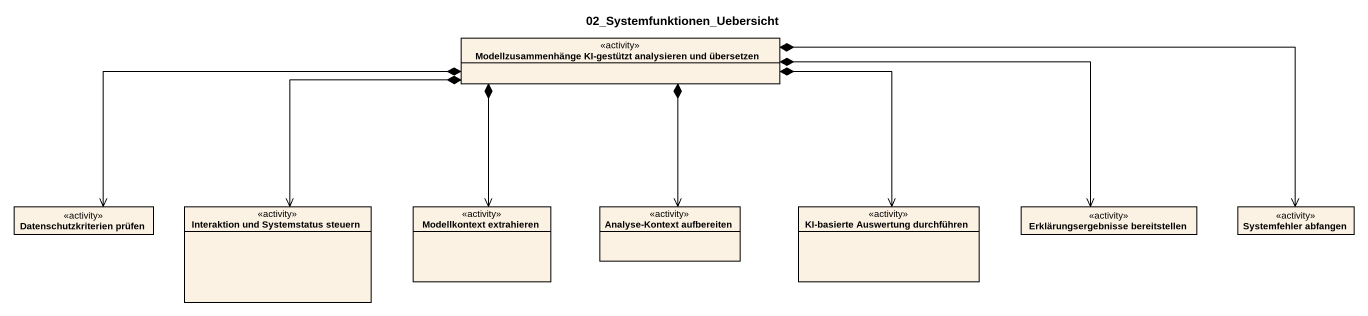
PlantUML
@startuml
title 02_Systemfunktionen_Uebersicht
hide circle
hide empty members
class "Modellzusammenhänge KI-gestützt analysieren und übersetzen" as Modellzusammenhänge_KI <<activity>>
class "Datenschutzkriterien prüfen" as Datenschutzkriterien_prüfen <<activity>>
class "Interaktion und Systemstatus steuern" as Interaktion_und <<activity>>
class "Modellkontext extrahieren" as Modellkontext_extrahieren <<activity>>
class "Analyse-Kontext aufbereiten" as Analyse_Kontext_aufbereiten <<activity>>
class "KI-basierte Auswertung durchführen" as KI_basierte_Auswertung <<activity>>
class "Erklärungsergebnisse bereitstellen" as Erklärungsergebnisse <<activity>>
class "Systemfehler abfangen" as Systemfehler_abfangen <<activity>>
Modellzusammenhänge_KI *-left-> Datenschutzkriterien_prüfen
Modellzusammenhänge_KI *-left-> Interaktion_und
Modellzusammenhänge_KI *--> Modellkontext_extrahieren
Modellzusammenhänge_KI *--> Analyse_Kontext_aufbereiten
Modellzusammenhänge_KI *--> KI_basierte_Auswertung
Modellzusammenhänge_KI *-right-> Erklärungsergebnisse
Modellzusammenhänge_KI *-right-> Systemfehler_abfangen
@enduml
